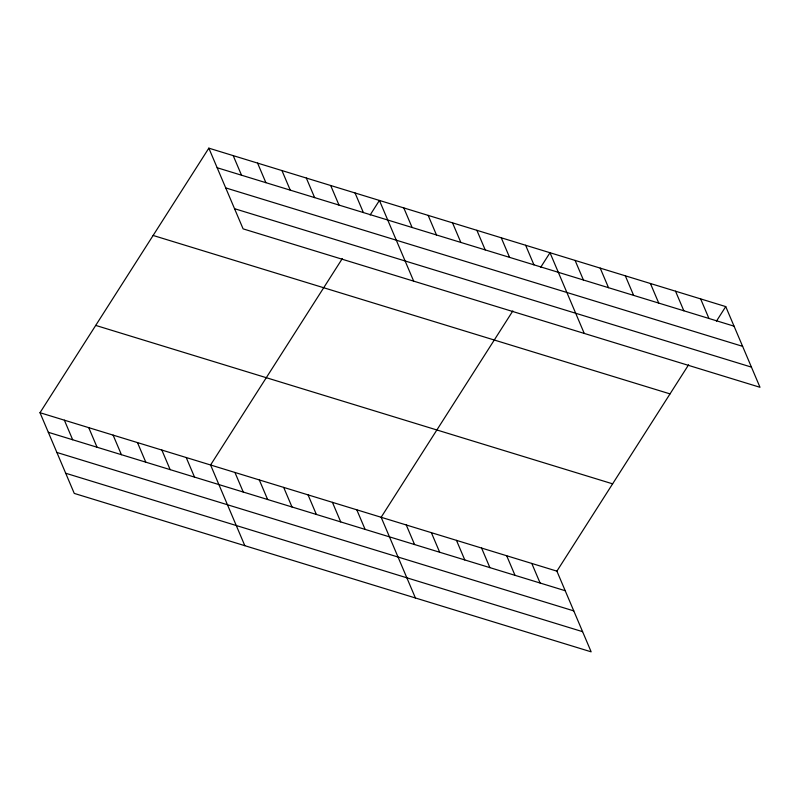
<?xml version="1.0" encoding="UTF-8"?>
<svg xmlns="http://www.w3.org/2000/svg" width="800" height="800" viewBox="0 0 800 800"><rect width="100%" height="100%" fill="white"/><g stroke="black" fill="none" stroke-linecap="round" stroke-linejoin="round"><path stroke-width="1.2" d="M40 412.71L556.9 571.14L591.16 651.84L74.26 493.41L40 412.71L208.84 148.16L725.74 306.59L760 387.29L243.1 228.86L208.84 148.16M342.28 258.64L210.58 464.99L244.83 545.69M370.13 214.99L379.42 200.44L413.68 281.15M512.85 310.92L381.15 517.27L415.41 597.97M540.71 267.27L550 252.72L584.25 333.43M556.9 571.14L688.6 364.79M716.46 321.14L725.74 306.59M217.16 167.74L734.06 326.17M225.72 187.91L742.62 346.34M234.54 208.69L751.44 367.12M153.13 235.46L670.03 393.89M95.72 325.41L612.62 483.84M48.31 432.29L565.21 590.72M56.87 452.46L573.77 610.89M65.69 473.24L582.59 631.67M700.64 298.9L708.95 318.48M675.53 291.2L683.84 310.78M650.42 283.51L658.74 303.09M625.32 275.81L633.63 295.39M600.21 268.12L608.52 287.7M575.1 260.42L583.42 280M525.63 245.26L533.94 264.84M501.26 237.79L509.57 257.37M476.89 230.32L485.21 249.9M452.53 222.85L460.84 242.43M428.16 215.38L436.47 234.96M403.79 207.91L412.1 227.49M531.79 563.44L540.1 583.02M355.05 192.97L363.37 212.56M506.69 555.75L515 575.33M330.69 185.5L339 205.09M481.58 548.05L489.89 567.63M306.32 178.04L314.63 197.62M456.47 540.36L464.79 559.94M281.95 170.57L290.26 190.15M431.37 532.66L439.68 552.24M257.58 163.1L265.89 182.68M406.26 524.97L414.57 544.55M233.21 155.63L241.52 175.21M356.79 509.8L365.1 529.38M332.42 502.33L340.73 521.91M308.05 494.86L316.36 514.45M283.68 487.4L291.99 506.98M259.31 479.93L267.63 499.51M234.94 472.46L243.26 492.04M186.21 457.52L194.52 477.1M161.84 450.05L170.15 469.63M137.47 442.58L145.78 462.16M113.1 435.11L121.42 454.69M88.74 427.64L97.05 447.23M64.37 420.18L72.68 439.76"/></g></svg>
